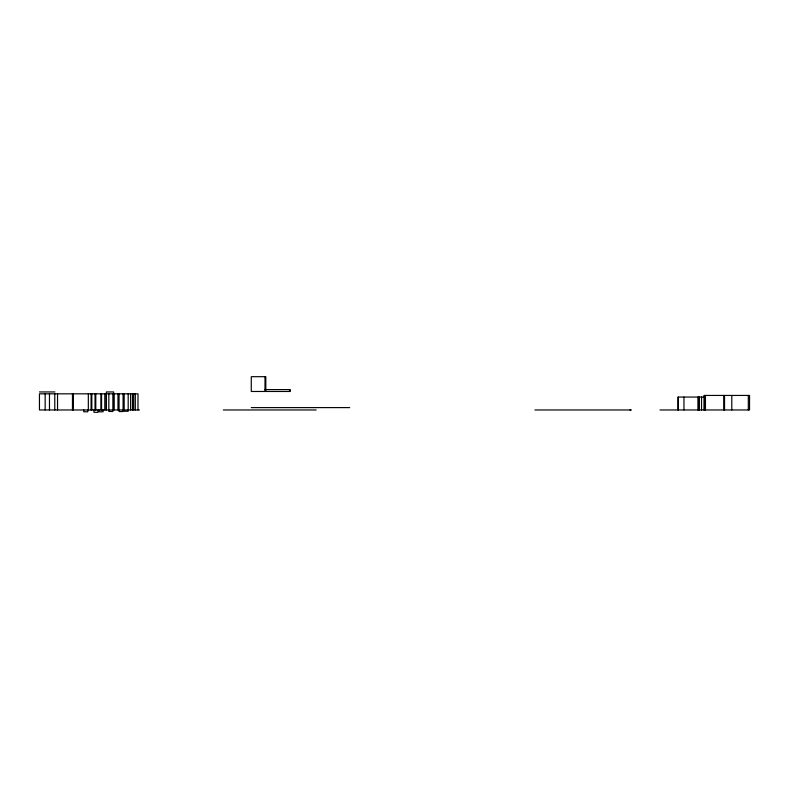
<?xml version="1.0" encoding="UTF-8"?>
<svg xmlns="http://www.w3.org/2000/svg" width="789" height="789" viewBox="0 0 789 789"><rect width="100%" height="100%" fill="white"/><g stroke="black" fill="none" stroke-linecap="round" stroke-linejoin="round"><path stroke-width="1.18" d="M264.996 389.588L290.273 389.588L290.273 391.472L251.277 391.472L251.277 376.688L265.804 376.688L265.804 391.472M39.45 391.946L54.914 391.946M704.577 397.054L678.017 397.054L678.017 409.964M251.277 407.607L349.705 407.607M139.485 409.964L39.45 409.964L39.45 393.829L138.006 393.829L137.976 409.964M223.287 409.964L316.182 409.964M534.912 409.964L631.052 409.964L629.957 409.964M659.999 409.964L749.55 409.964L749.55 395.437L703.985 395.437L703.985 409.964M748.307 395.437L748.307 409.964M731.798 395.437L731.798 409.964M724.539 395.437L724.539 409.964M723.75 395.437L723.75 409.964M705.445 395.437L705.445 409.964M704.646 395.437L704.646 409.964M701.549 397.054L701.549 409.964M699.261 397.054L699.261 409.964M698.738 397.054L698.738 409.964M697.92 397.054L697.92 409.964M683.955 397.054L683.955 409.964M678.284 397.054L678.284 409.964M289.524 389.588L289.524 391.472M264.996 376.688L264.996 391.472M135.313 393.829L135.313 409.964M133.706 393.829L133.706 409.964M132.493 393.829L132.493 409.964M130.609 393.829L130.609 409.964M128.193 393.829L128.193 411.266L124.159 411.266L124.159 393.829M123.084 393.829L123.084 411.542L119.05 411.542L119.05 393.829M117.975 393.829L117.975 409.964M113.941 393.829L113.941 409.964M113.675 409.964L113.675 391.946L106.407 391.946L106.407 409.964M112.866 393.829L112.866 411.463L108.833 411.463L108.833 393.829M106.278 393.829L106.278 409.964M104.799 393.829L104.799 409.964M103.112 409.964L103.112 411.799L99.079 411.799L99.079 409.964M101.574 393.829L101.574 409.964M100.893 393.829L100.893 409.964M98.004 409.964L98.004 412.312L93.97 412.312L93.97 409.964M95.785 393.829L95.785 409.964M95.045 393.829L95.045 409.964M91.82 393.829L91.82 409.964M91.08 393.829L91.08 409.964M88.329 393.829L88.329 409.964M87.786 409.964L87.786 411.799L83.752 411.799L83.752 409.964M73.397 393.829L73.397 409.964M72.46 393.829L72.46 409.964M57.538 393.829L57.538 409.964M54.776 393.829L54.776 409.964M49.47 393.829L49.47 409.964M45.16 393.829L45.16 409.964"/></g></svg>
